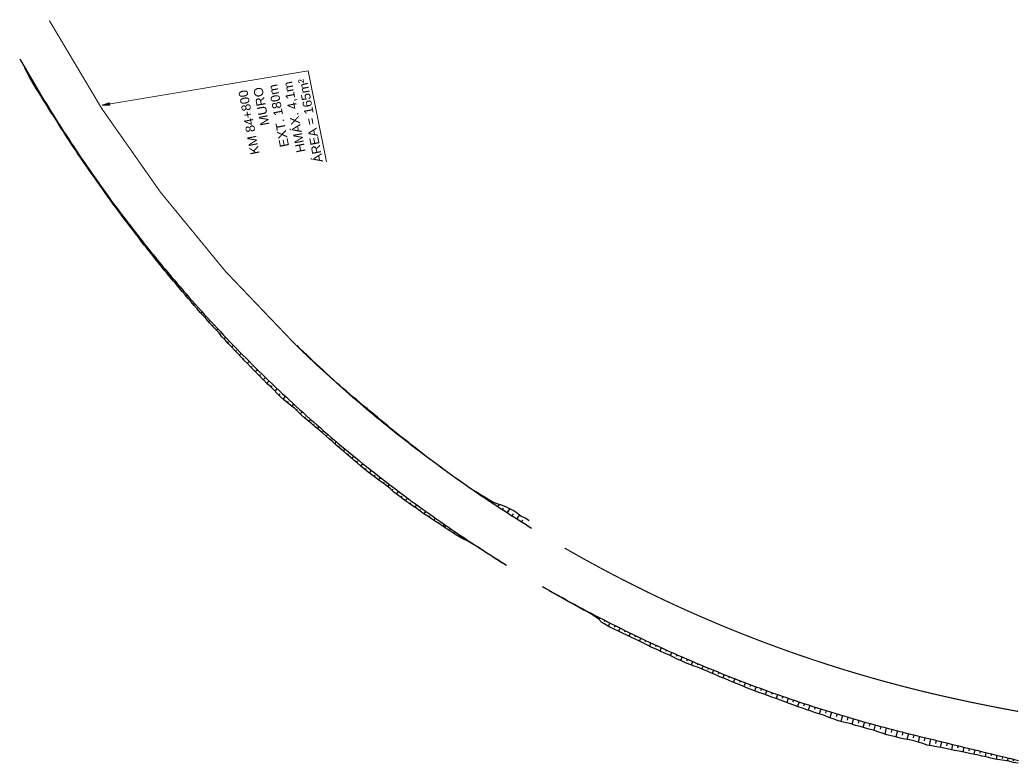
# Model space of a CAD drawing. Header units: metres. Extents: x 288738 to 324331, y 7399322 to 7465117.
# Drawn here: x 297060.5 to 297497, y 7452261.9 to 7452588.3 of the extents above; entities that cross this region are included whole.
import ezdxf

# ---------------------------------------------------------------- set-up
doc = ezdxf.new("R2010")
doc.units = ezdxf.units.M
doc.header["$LTSCALE"] = 10
for name, color, linetype in [('F-HZ-ATERRO-TALUDE', 110, 'Continuous'), ('F-HZ-MUROS', 210, 'Continuous'), ('F-HZ-PIANO-CORTE', 10, 'Continuous'), ('F-HZ-TALUDE', 2, 'Continuous')]:
    doc.layers.add(name, color=color, linetype=linetype)
doc.layers.add('U-HZ-TEXTO-MUROS', color=2, linetype='Continuous', lineweight=0)
doc.styles.add('ARIAL', font='arial.ttf')
doc.styles.add('DIM', font='arial.ttf', dxfattribs={"width": 0.8})
doc.dimstyles.new('U-1_2000', dxfattribs={"dimscale": 2, "dimtxt": 1.5, "dimasz": 0.75, "dimexe": 0.75, "dimexo": 0.75, "dimgap": 0.25, "dimtad": 1, "dimzin": 4, "dimtxsty": 'DIM', "dimblk": 'ARCHTICK', "dimcen": 0.7, "dimdle": 0.75, "dimclrd": 256, "dimclre": 256, "dimclrt": 256, "dimaunit": 1, "dimadec": 3, "dimazin": 2, "dimtfac": 1, "dimtofl": 0, "dimtmove": 0, "dimatfit": 3, "dimldrblk": 'CLOSEDBLANK', "dimfxl": 0, "dimtolj": 1, "dimtzin": 0, "dimlwd": -1, "dimlwe": -1, "dimarcsym": 0})

# ---------------------------------------------------------------- blocks, each defined once
blk = doc.blocks.new('_ArchTick')
at = {"color": 0, "linetype": 'ByBlock', "const_width": 0.15}
blk.add_lwpolyline([(-0.5, -0.5), (0.5, 0.5)], dxfattribs=at)

msp = doc.modelspace()

# ---------------------------------------------------------------- linework, layer by layer
at = {"layer": 'F-HZ-ATERRO-TALUDE', "linetype": 'Continuous', "lineweight": -3}
for p, q in [((297260.019, 7452381.356), (297260.039, 7452381.386)), ((297262.081, 7452379.948), (297262.185, 7452380.101)), ((297264.147, 7452378.549), (297264.238, 7452378.685)), ((297266.221, 7452377.157), (297266.476, 7452377.539)), ((297268.291, 7452375.782), (297268.484, 7452376.072)), ((297270.328, 7452374.44), (297271.02, 7452375.494)), ((297272.374, 7452373.103), (297272.869, 7452373.864)), ((297274.461, 7452371.752), (297275.617, 7452373.548)), ((297276.567, 7452370.402), (297277.188, 7452371.375)), ((297278.675, 7452369.063), (297279.826, 7452370.883)), ((297280.772, 7452367.743), (297281.379, 7452368.711)), ((297293.159, 7452337.639), (297293.066, 7452337.475)), ((297295.67, 7452336.073), (297295.701, 7452336.129)), ((297297.854, 7452334.864), (297297.911, 7452334.966)), ((297300.085, 7452333.735), (297300.09, 7452333.746)), ((297304.088, 7452331.572), (297304.05, 7452331.502)), ((297306.289, 7452330.386), (297306.196, 7452330.213)), ((297308.494, 7452329.209), (297308.441, 7452329.109)), ((297310.704, 7452328.04), (297310.559, 7452327.765)), ((297312.919, 7452326.88), (297312.814, 7452326.679)), ((297315.138, 7452325.729), (297314.816, 7452325.104)), ((297317.362, 7452324.588), (297317.032, 7452323.941)), ((297319.591, 7452323.455), (297318.856, 7452322.001)), ((297321.824, 7452322.331), (297321.459, 7452321.602)), ((297324.062, 7452321.216), (297323.386, 7452319.853)), ((297326.304, 7452320.111), (297325.979, 7452319.448)), ((297328.551, 7452319.014), (297327.912, 7452317.699)), ((297330.802, 7452317.927), (297330.483, 7452317.264)), ((297333.057, 7452316.848), (297332.432, 7452315.534)), ((297335.317, 7452315.779), (297334.983, 7452315.07)), ((297337.582, 7452314.72), (297336.908, 7452313.273)), ((297339.85, 7452313.669), (297339.516, 7452312.944)), ((297342.122, 7452312.627), (297341.453, 7452311.157)), ((297344.399, 7452311.595), (297344.076, 7452310.878)), ((297346.681, 7452310.572), (297346.043, 7452309.142)), ((297348.966, 7452309.558), (297348.627, 7452308.791)), ((297351.255, 7452308.553), (297350.572, 7452306.989)), ((297353.548, 7452307.558), (297353.212, 7452306.779)), ((297355.846, 7452306.572), (297355.173, 7452304.995)), ((297358.147, 7452305.595), (297357.847, 7452304.884)), ((297360.452, 7452304.628), (297359.894, 7452303.29)), ((297362.761, 7452303.669), (297362.484, 7452302.997)), ((297365.074, 7452302.721), (297364.511, 7452301.34)), ((297367.391, 7452301.782), (297367.093, 7452301.042)), ((297369.712, 7452300.852), (297369.129, 7452299.39)), ((297372.036, 7452299.931), (297371.743, 7452299.186)), ((297374.364, 7452299.02), (297373.744, 7452297.427)), ((297376.696, 7452298.119), (297376.382, 7452297.301)), ((297379.032, 7452297.227), (297378.378, 7452295.507)), ((297381.37, 7452296.344), (297381.031, 7452295.439)), ((297383.713, 7452295.47), (297383.061, 7452293.712)), ((297386.059, 7452294.607), (297385.733, 7452293.717)), ((297388.409, 7452293.753), (297387.758, 7452291.953)), ((297390.762, 7452292.908), (297390.445, 7452292.022)), ((297393.118, 7452292.073), (297392.491, 7452290.292)), ((297395.478, 7452291.248), (297395.16, 7452290.333)), ((297397.841, 7452290.432), (297397.189, 7452288.531)), ((297400.207, 7452289.625), (297399.875, 7452288.643)), ((297402.577, 7452288.828), (297401.893, 7452286.782)), ((297404.95, 7452288.041), (297404.605, 7452286.995)), ((297407.326, 7452287.264), (297406.629, 7452285.12)), ((297409.705, 7452286.496), (297409.36, 7452285.42)), ((297412.087, 7452285.737), (297411.402, 7452283.57)), ((297414.472, 7452284.988), (297414.128, 7452283.885)), ((297416.861, 7452284.25), (297416.114, 7452281.819)), ((297419.252, 7452283.521), (297418.88, 7452282.293)), ((297421.646, 7452282.801), (297420.871, 7452280.203)), ((297424.043, 7452282.091), (297423.679, 7452280.851)), ((297426.443, 7452281.391), (297425.769, 7452279.062)), ((297428.846, 7452280.701), (297428.503, 7452279.498)), ((297431.251, 7452280.02), (297430.582, 7452277.635)), ((297433.66, 7452279.349), (297433.325, 7452278.138)), ((297436.07, 7452278.687), (297435.431, 7452276.336)), ((297438.484, 7452278.036), (297438.147, 7452276.778)), ((297440.901, 7452277.395), (297440.195, 7452274.718)), ((297443.319, 7452276.763), (297442.97, 7452275.415)), ((297445.741, 7452276.14), (297445.07, 7452273.507)), ((297448.165, 7452275.529), (297447.825, 7452274.171)), ((297450.591, 7452274.926), (297449.942, 7452272.291)), ((297453.019, 7452274.329), (297452.717, 7452273.083)), ((297455.446, 7452273.733), (297454.831, 7452271.145)), ((297457.874, 7452273.136), (297457.561, 7452271.794)), ((297460.302, 7452272.54), (297459.655, 7452269.724)), ((297462.73, 7452271.944), (297462.427, 7452270.602)), ((297465.158, 7452271.348), (297464.593, 7452268.805)), ((297467.586, 7452270.752), (297467.322, 7452269.546)), ((297470.014, 7452270.156), (297469.507, 7452267.799)), ((297472.442, 7452269.56), (297472.204, 7452268.438)), ((297474.87, 7452268.964), (297474.432, 7452266.859)), ((297477.297, 7452268.368), (297477.088, 7452267.346)), ((297479.725, 7452267.772), (297479.333, 7452265.823)), ((297482.153, 7452267.176), (297481.969, 7452266.247)), ((297484.581, 7452266.581), (297484.224, 7452264.752)), ((297487.009, 7452265.985), (297486.835, 7452265.08)), ((297489.437, 7452265.389), (297489.096, 7452263.592)), ((297491.865, 7452264.793), (297491.72, 7452264.015)), ((297494.293, 7452264.197), (297494.049, 7452262.871)), ((297496.721, 7452263.602), (297496.603, 7452262.953))]:
    msp.add_line(p, q, dxfattribs=at)
at = {"layer": 'F-HZ-MUROS', "linetype": 'Continuous', "lineweight": -3, "const_width": 0.5}
msp.add_lwpolyline([(297181.929, 7452445.265, -0.0754565), (297073.441, 7452588.045, -0.0754565)], format="xyb", dxfattribs=at)
msp.add_lwpolyline([(297498.778, 7452284.629), (297496.83, 7452284.989), (297494.883, 7452285.353), (297492.938, 7452285.721), (297490.994, 7452286.092), (297489.052, 7452286.468), (297487.11, 7452286.848), (297485.171, 7452287.233), (297483.232, 7452287.622), (297481.296, 7452288.016), (297479.361, 7452288.415), (297477.427, 7452288.819), (297475.495, 7452289.227), (297473.565, 7452289.641), (297471.636, 7452290.06), (297469.709, 7452290.485), (297467.784, 7452290.914), (297465.861, 7452291.349), (297463.939, 7452291.789), (297462.019, 7452292.235), (297460.102, 7452292.688), (297458.186, 7452293.146), (297456.272, 7452293.61), (297454.361, 7452294.08), (297452.45, 7452294.557), (297450.542, 7452295.04), (297448.635, 7452295.529), (297446.73, 7452296.024), (297444.826, 7452296.526), (297442.924, 7452297.034), (297441.023, 7452297.548), (297439.125, 7452298.069), (297437.228, 7452298.596), (297435.333, 7452299.129), (297433.439, 7452299.668), (297431.548, 7452300.213), (297429.658, 7452300.765), (297427.77, 7452301.323), (297425.884, 7452301.887), (297423.999, 7452302.457), (297422.117, 7452303.034), (297420.237, 7452303.617), (297418.358, 7452304.206), (297416.481, 7452304.801), (297414.607, 7452305.402), (297412.734, 7452306.01), (297410.864, 7452306.623), (297408.995, 7452307.243), (297407.129, 7452307.869), (297405.264, 7452308.501), (297403.402, 7452309.14), (297401.541, 7452309.784), (297399.683, 7452310.434), (297397.827, 7452311.091), (297395.974, 7452311.754), (297394.122, 7452312.423), (297392.273, 7452313.098), (297390.425, 7452313.779), (297388.581, 7452314.466), (297386.738, 7452315.159), (297384.898, 7452315.858), (297383.06, 7452316.564), (297381.224, 7452317.275), (297379.391, 7452317.992), (297377.56, 7452318.716), (297375.731, 7452319.445), (297373.905, 7452320.181), (297372.081, 7452320.922), (297370.26, 7452321.67), (297368.441, 7452322.423), (297366.625, 7452323.183), (297364.811, 7452323.948), (297363, 7452324.72), (297361.191, 7452325.497), (297359.385, 7452326.281), (297357.582, 7452327.07), (297355.781, 7452327.865), (297353.982, 7452328.666), (297352.187, 7452329.474), (297350.394, 7452330.287), (297348.603, 7452331.106), (297346.816, 7452331.93), (297345.031, 7452332.761), (297343.249, 7452333.598), (297341.47, 7452334.44), (297339.693, 7452335.288), (297337.919, 7452336.143), (297336.148, 7452337.003), (297334.38, 7452337.868), (297332.615, 7452338.74), (297330.853, 7452339.618), (297329.093, 7452340.501), (297327.337, 7452341.39), (297325.583, 7452342.285), (297323.833, 7452343.185), (297322.085, 7452344.092), (297320.34, 7452345.004), (297318.599, 7452345.922), (297316.86, 7452346.845), (297315.125, 7452347.775), (297313.392, 7452348.71), (297311.663, 7452349.651), (297309.936, 7452350.597), (297308.213, 7452351.549), (297306.493, 7452352.507), (297304.776, 7452353.47), (297303.063, 7452354.439), (297302.683, 7452354.655), (297301.352, 7452355.414), (297299.645, 7452356.395)], dxfattribs=at)
at = {"layer": 'F-HZ-PIANO-CORTE'}
for p, q in [((297062.794, 7452566.835), (297062.858, 7452566.873)), ((297063.985, 7452564.638), (297064.171, 7452564.746)), ((297065.21, 7452562.458), (297065.319, 7452562.522)), ((297066.469, 7452560.299), (297066.694, 7452560.431)), ((297067.768, 7452558.162), (297067.868, 7452558.222)), ((297069.072, 7452556.03), (297069.252, 7452556.138)), ((297070.376, 7452553.897), (297070.46, 7452553.948)), ((297071.687, 7452551.768), (297071.845, 7452551.864)), ((297072.997, 7452549.639), (297073.075, 7452549.687)), ((297074.342, 7452547.531), (297074.472, 7452547.612)), ((297075.71, 7452545.44), (297075.754, 7452545.468)), ((297077.05, 7452543.334), (297077.131, 7452543.385)), ((297078.363, 7452541.207), (297078.418, 7452541.243)), ((297079.717, 7452539.106), (297079.826, 7452539.176)), ((297081.067, 7452537.002), (297081.127, 7452537.041)), ((297082.42, 7452534.9), (297082.557, 7452534.989)), ((297083.796, 7452532.812), (297083.865, 7452532.858)), ((297085.221, 7452530.758), (297085.32, 7452530.824)), ((297086.562, 7452528.649), (297086.638, 7452528.7)), ((297087.977, 7452526.588), (297088.117, 7452526.683)), ((297089.413, 7452524.541), (297089.47, 7452524.581)), ((297090.847, 7452522.494), (297090.947, 7452522.563)), ((297092.269, 7452520.437), (297092.322, 7452520.475)), ((297093.699, 7452518.387), (297093.812, 7452518.467)), ((297095.12, 7452516.33), (297095.188, 7452516.378)), ((297096.579, 7452514.3), (297096.709, 7452514.393)), ((297098.038, 7452512.27), (297098.104, 7452512.318)), ((297099.483, 7452510.23), (297099.639, 7452510.344)), ((297100.939, 7452508.197), (297101.027, 7452508.263)), ((297102.426, 7452506.189), (297102.602, 7452506.318)), ((297103.872, 7452504.149), (297103.983, 7452504.232)), ((297105.397, 7452502.168), (297105.596, 7452502.318)), ((297106.906, 7452500.175), (297107.006, 7452500.251)), ((297108.408, 7452498.177), (297108.623, 7452498.342)), ((297109.936, 7452496.198), (297110.042, 7452496.28)), ((297111.46, 7452494.217), (297111.682, 7452494.39)), ((297112.973, 7452492.227), (297113.099, 7452492.325)), ((297114.477, 7452490.229), (297114.773, 7452490.464)), ((297116.056, 7452488.292), (297116.192, 7452488.401)), ((297117.631, 7452486.351), (297117.894, 7452486.563)), ((297119.171, 7452484.381), (297119.319, 7452484.502)), ((297120.715, 7452482.415), (297121.048, 7452482.688)), ((297122.283, 7452480.468), (297122.459, 7452480.614)), ((297123.842, 7452478.513), (297124.231, 7452478.839)), ((297125.451, 7452476.601), (297125.643, 7452476.762)), ((297127.05, 7452474.679), (297127.447, 7452475.016)), ((297128.659, 7452472.765), (297128.863, 7452472.939)), ((297130.271, 7452470.855), (297130.693, 7452471.218)), ((297131.859, 7452468.924), (297132.093, 7452469.127)), ((297133.498, 7452467.036), (297133.969, 7452467.449)), ((297135.123, 7452465.138), (297135.371, 7452465.356)), ((297136.747, 7452463.237), (297137.274, 7452463.707)), ((297138.392, 7452461.354), (297138.665, 7452461.6)), ((297140.057, 7452459.49), (297140.611, 7452459.991)), ((297141.745, 7452457.647), (297142.018, 7452457.895)), ((297143.395, 7452455.768), (297143.976, 7452456.303)), ((297145.047, 7452453.892), (297145.358, 7452454.181)), ((297146.749, 7452452.061), (297147.371, 7452452.643)), ((297148.41, 7452450.197), (297148.744, 7452450.512)), ((297150.054, 7452448.323), (297150.787, 7452449.019)), ((297151.779, 7452446.514), (297152.144, 7452446.864)), ((297153.439, 7452444.645), (297154.238, 7452445.416)), ((297155.147, 7452442.819), (297155.561, 7452443.222)), ((297183.131, 7452444.103), (297183.271, 7452444.248)), ((297184.977, 7452442.418), (297185.022, 7452442.465)), ((297156.866, 7452441.004), (297157.719, 7452441.842)), ((297158.575, 7452439.18), (297159.023, 7452439.622)), ((297160.33, 7452437.399), (297161.228, 7452438.295)), ((297186.742, 7452440.647), (297186.868, 7452440.78)), ((297188.62, 7452438.994), (297188.68, 7452439.058)), ((297162.109, 7452435.643), (297162.552, 7452436.088)), ((297163.884, 7452433.882), (297164.767, 7452434.777)), ((297190.384, 7452437.219), (297190.504, 7452437.349)), ((297192.279, 7452435.585), (297192.342, 7452435.653)), ((297194.055, 7452433.823), (297194.168, 7452433.946)), ((297165.632, 7452432.095), (297166.089, 7452432.562)), ((297167.374, 7452430.302), (297168.331, 7452431.288)), ((297168.933, 7452428.76), (297169.904, 7452429.767)), ((297195.952, 7452432.192), (297196.004, 7452432.249)), ((297197.753, 7452430.456), (297197.841, 7452430.553)), ((297170.743, 7452427.035), (297171.224, 7452427.538)), ((297172.534, 7452425.292), (297173.51, 7452426.321)), ((297199.65, 7452428.826), (297199.686, 7452428.867)), ((297201.48, 7452427.122), (297201.579, 7452427.234)), ((297203.412, 7452425.533), (297203.47, 7452425.599)), ((297174.282, 7452423.505), (297174.802, 7452424.058)), ((297176.087, 7452421.775), (297177.141, 7452422.905)), ((297178.002, 7452420.169), (297178.483, 7452420.69)), ((297205.234, 7452423.818), (297205.361, 7452423.963)), ((297207.2, 7452422.268), (297207.277, 7452422.358)), ((297209.017, 7452420.547), (297209.19, 7452420.748)), ((297179.942, 7452418.595), (297180.795, 7452419.524)), ((297181.865, 7452417.011), (297182.246, 7452417.43)), ((297183.63, 7452415.241), (297184.474, 7452416.174)), ((297210.999, 7452419.016), (297211.079, 7452419.111)), ((297212.826, 7452417.306), (297213.026, 7452417.544)), ((297185.502, 7452413.585), (297185.915, 7452414.046)), ((297187.423, 7452411.985), (297188.188, 7452412.846)), ((297214.847, 7452415.824), (297214.953, 7452415.951)), ((297216.664, 7452414.097), (297216.864, 7452414.339)), ((297218.69, 7452412.623), (297218.788, 7452412.742)), ((297189.313, 7452410.35), (297189.685, 7452410.772)), ((297191.192, 7452408.702), (297191.931, 7452409.547)), ((297193.147, 7452407.145), (297193.479, 7452407.527)), ((297220.527, 7452410.92), (297220.715, 7452411.151)), ((297222.538, 7452409.431), (297222.608, 7452409.517)), ((297224.417, 7452407.777), (297224.533, 7452407.923)), ((297194.987, 7452405.454), (297195.698, 7452406.28)), ((297196.882, 7452403.823), (297197.238, 7452404.24)), ((297226.415, 7452406.274), (297226.46, 7452406.33)), ((297228.332, 7452404.666), (297228.431, 7452404.792)), ((297230.352, 7452403.191), (297230.405, 7452403.258)), ((297198.776, 7452402.191), (297199.495, 7452403.041)), ((297200.67, 7452400.559), (297201.037, 7452400.996)), ((297202.57, 7452398.935), (297203.318, 7452399.833)), ((297232.274, 7452401.588), (297232.377, 7452401.721)), ((297234.307, 7452400.131), (297234.361, 7452400.201)), ((297204.47, 7452397.31), (297204.854, 7452397.775)), ((297206.381, 7452395.698), (297207.166, 7452396.656)), ((297208.269, 7452394.059), (297208.684, 7452394.57)), ((297236.241, 7452398.543), (297236.335, 7452398.666)), ((297238.264, 7452397.074), (297238.294, 7452397.113)), ((297240.232, 7452395.532), (297240.292, 7452395.613)), ((297210.137, 7452392.398), (297211.035, 7452393.513)), ((297212.036, 7452390.772), (297212.508, 7452391.363)), ((297214.02, 7452389.254), (297214.93, 7452390.403)), ((297242.273, 7452394.087), (297242.308, 7452394.134)), ((297244.25, 7452392.555), (297244.312, 7452392.639)), ((297246.288, 7452391.106), (297246.308, 7452391.134)), ((297216.061, 7452387.81), (297216.473, 7452388.335)), ((297218.036, 7452386.279), (297218.85, 7452387.323)), ((297248.291, 7452389.611), (297248.313, 7452389.64)), ((297250.332, 7452388.167), (297250.343, 7452388.182)), ((297252.358, 7452386.701), (297252.375, 7452386.726)), ((297220.067, 7452384.822), (297220.443, 7452385.309)), ((297222.05, 7452383.299), (297222.797, 7452384.274)), ((297223.927, 7452381.652), (297224.35, 7452382.209)), ((297225.857, 7452380.072), (297226.756, 7452381.266)), ((297254.41, 7452385.274), (297254.421, 7452385.288)), ((297227.85, 7452378.563), (297228.3, 7452379.166)), ((297229.869, 7452377.089), (297230.752, 7452378.281)), ((297231.894, 7452375.622), (297232.326, 7452376.211)), ((297233.974, 7452374.238), (297234.769, 7452375.33)), ((297236.017, 7452372.8), (297236.402, 7452373.333)), ((297238.058, 7452371.357), (297238.812, 7452372.409)), ((297240.124, 7452369.949), (297240.484, 7452370.455)), ((297242.19, 7452368.541), (297242.88, 7452369.521)), ((297244.287, 7452367.182), (297244.604, 7452367.636)), ((297246.383, 7452365.818), (297246.969, 7452366.666)), ((297246.99, 7452365.426), (297247.563, 7452366.257)), ((297249.08, 7452364.054), (297249.35, 7452364.449)), ((297251.197, 7452362.726), (297251.681, 7452363.439)), ((297253.318, 7452361.402), (297253.533, 7452361.722)), ((297255.499, 7452360.181), (297255.817, 7452360.658)), ((297257.692, 7452358.982), (297257.791, 7452359.132)), ((297259.863, 7452357.742), (297259.974, 7452357.911)), ((297262.016, 7452356.472), (297262.041, 7452356.51)), ((297264.122, 7452355.124), (297264.164, 7452355.19)), ((297266.21, 7452353.75), (297266.239, 7452353.796)), ((297268.311, 7452352.395), (297268.379, 7452352.503)), ((297270.398, 7452351.018), (297270.446, 7452351.095))]:
    msp.add_line(p, q, dxfattribs=at)
at = {"layer": 'F-HZ-TALUDE', "linetype": 'Continuous', "lineweight": -3}
for p, q in [((297293.39, 7452337.401), (297292.93, 7452337.506)), ((297496.961, 7452263.543), (297494.993, 7452264.026))]:
    msp.add_line(p, q, dxfattribs=at)
at = {"layer": 'F-HZ-TALUDE', "linetype": 'Continuous', "lineweight": -3, "flags": 128}
for points in [[(297060.52, 7452571.135), (297060.801, 7452570.635), (297061.804, 7452568.867), (297062.813, 7452567.102), (297063.827, 7452565.34), (297064.847, 7452563.581), (297065.873, 7452561.826), (297066.904, 7452560.074), (297067.942, 7452558.326), (297068.985, 7452556.581), (297070.034, 7452554.84), (297071.088, 7452553.102), (297072.149, 7452551.367), (297073.215, 7452549.636), (297074.286, 7452547.909), (297075.364, 7452546.185), (297076.447, 7452544.464), (297077.536, 7452542.747), (297078.63, 7452541.034), (297079.73, 7452539.325), (297080.836, 7452537.619), (297081.947, 7452535.916), (297083.064, 7452534.218), (297084.187, 7452532.523), (297085.315, 7452530.831), (297086.448, 7452529.144), (297087.588, 7452527.46), (297088.732, 7452525.78), (297089.883, 7452524.104), (297091.038, 7452522.431), (297092.2, 7452520.763), (297093.366, 7452519.098), (297094.539, 7452517.437), (297095.716, 7452515.78), (297096.9, 7452514.127), (297098.088, 7452512.478), (297099.282, 7452510.832), (297100.482, 7452509.191), (297101.687, 7452507.553), (297102.897, 7452505.92), (297104.112, 7452504.291), (297105.333, 7452502.665), (297106.56, 7452501.044), (297107.791, 7452499.426), (297109.028, 7452497.813), (297110.271, 7452496.204), (297111.518, 7452494.599), (297112.771, 7452492.998), (297114.029, 7452491.401), (297115.293, 7452489.808), (297116.561, 7452488.22), (297117.835, 7452486.635), (297119.114, 7452485.055), (297120.399, 7452483.479), (297121.688, 7452481.908), (297122.983, 7452480.34), (297124.282, 7452478.777), (297125.587, 7452477.218), (297126.897, 7452475.664), (297128.213, 7452474.113), (297129.533, 7452472.568), (297130.858, 7452471.026), (297132.189, 7452469.489), (297133.524, 7452467.956), (297134.865, 7452466.428), (297136.21, 7452464.904), (297137.561, 7452463.384), (297138.917, 7452461.869), (297140.277, 7452460.359), (297141.643, 7452458.853), (297143.013, 7452457.351), (297144.389, 7452455.854), (297145.769, 7452454.362), (297147.154, 7452452.874), (297148.544, 7452451.391), (297149.939, 7452449.912), (297151.339, 7452448.438), (297152.744, 7452446.968), (297154.154, 7452445.503), (297155.568, 7452444.043), (297156.987, 7452442.587), (297158.411, 7452441.136), (297159.84, 7452439.69), (297161.274, 7452438.249), (297162.712, 7452436.812), (297164.155, 7452435.38), (297165.603, 7452433.953), (297167.055, 7452432.53), (297168.331, 7452431.288), (297168.512, 7452431.113), (297169.974, 7452429.7), (297171.44, 7452428.292), (297172.911, 7452426.889), (297174.387, 7452425.49), (297175.867, 7452424.097), (297177.352, 7452422.708), (297178.841, 7452421.325), (297180.335, 7452419.946), (297181.834, 7452418.572), (297183.337, 7452417.203), (297184.844, 7452415.839), (297186.356, 7452414.48), (297187.873, 7452413.126), (297189.394, 7452411.777), (297190.919, 7452410.433), (297192.449, 7452409.094), (297193.983, 7452407.76), (297195.522, 7452406.432), (297197.064, 7452405.108), (297198.612, 7452403.789), (297200.163, 7452402.476), (297201.719, 7452401.167), (297203.28, 7452399.864), (297204.844, 7452398.566), (297206.413, 7452397.273), (297207.986, 7452395.985), (297209.563, 7452394.703), (297211.145, 7452393.425), (297212.73, 7452392.153), (297214.32, 7452390.886), (297215.914, 7452389.624), (297217.512, 7452388.368), (297219.115, 7452387.117), (297220.721, 7452385.871), (297222.332, 7452384.63), (297223.946, 7452383.395), (297225.565, 7452382.165), (297227.188, 7452380.94), (297228.814, 7452379.721), (297230.445, 7452378.507), (297232.08, 7452377.299), (297233.719, 7452376.096), (297235.361, 7452374.898), (297237.008, 7452373.706), (297238.659, 7452372.519), (297240.313, 7452371.337), (297241.971, 7452370.161), (297243.633, 7452368.991), (297245.299, 7452367.826), (297246.969, 7452366.666), (297248.643, 7452365.512), (297250.32, 7452364.364), (297252.002, 7452363.221), (297253.687, 7452362.084), (297255.375, 7452360.952), (297257.068, 7452359.825), (297258.764, 7452358.705), (297260.464, 7452357.59), (297262.167, 7452356.48), (297263.874, 7452355.376), (297265.585, 7452354.278), (297267.3, 7452353.185), (297269.018, 7452352.099), (297270.739, 7452351.017), (297272.464, 7452349.942), (297272.61, 7452349.851), (297274.188, 7452348.875)], [(297272.438, 7452349.573), (297272.296, 7452349.67), (297270.639, 7452350.857), (297268.948, 7452351.988), (297267.234, 7452353.082), (297265.531, 7452354.193), (297263.835, 7452355.314), (297262.122, 7452356.41), (297260.374, 7452357.452), (297258.602, 7452358.459), (297256.835, 7452359.474), (297255.027, 7452360.43), (297253.253, 7452361.439), (297251.529, 7452362.524), (297249.787, 7452363.582), (297248.093, 7452364.712), (297246.383, 7452365.818), (297244.681, 7452366.938), (297242.947, 7452368.013), (297241.276, 7452369.177), (297239.583, 7452370.311), (297237.902, 7452371.464), (297236.237, 7452372.637), (297234.598, 7452373.848), (297232.867, 7452374.932), (297231.205, 7452376.111), (297229.561, 7452377.315), (297227.913, 7452378.514), (297226.295, 7452379.753), (297224.647, 7452380.953), (297223.175, 7452382.383), (297221.595, 7452383.67), (297219.968, 7452384.897), (297218.299, 7452386.069), (297216.706, 7452387.339), (297215.06, 7452388.541), (297213.375, 7452389.696), (297211.786, 7452390.972), (297210.242, 7452392.304), (297208.718, 7452393.66), (297207.194, 7452395.014), (297205.636, 7452396.327), (297204.078, 7452397.64), (297202.533, 7452398.967), (297200.984, 7452400.29), (297199.44, 7452401.619), (297197.898, 7452402.948), (297196.354, 7452404.277), (297194.811, 7452405.606), (297193.328, 7452407.004), (297191.721, 7452408.26), (297190.159, 7452409.568), (297188.663, 7452410.951), (297187.098, 7452412.256), (297185.532, 7452413.56), (297183.984, 7452414.885), (297182.547, 7452416.333), (297181.101, 7452417.77), (297179.428, 7452418.96), (297177.873, 7452420.278), (297176.298, 7452421.577), (297174.814, 7452422.974), (297173.371, 7452424.414), (297171.962, 7452425.891), (297170.477, 7452427.285), (297169.002, 7452428.691), (297167.552, 7452430.123), (297167.374, 7452430.302), (297166.129, 7452431.582), (297164.71, 7452433.045), (297163.279, 7452434.494), (297161.826, 7452435.922), (297160.376, 7452437.353), (297158.937, 7452438.795), (297157.541, 7452440.279), (297156.153, 7452441.772), (297154.742, 7452443.24), (297153.357, 7452444.734), (297152.01, 7452446.264), (297150.627, 7452447.759), (297149.175, 7452449.188), (297147.938, 7452450.82), (297146.529, 7452452.29), (297145.144, 7452453.782), (297143.799, 7452455.311), (297142.452, 7452456.837), (297141.113, 7452458.371), (297139.716, 7452459.852), (297138.37, 7452461.379), (297137.032, 7452462.913), (297135.689, 7452464.442), (297134.404, 7452466.022), (297133.048, 7452467.539), (297131.722, 7452469.084), (297130.435, 7452470.661), (297129.126, 7452472.219), (297127.804, 7452473.766), (297126.509, 7452475.335), (297125.204, 7452476.896), (297123.891, 7452478.451), (297122.623, 7452480.042), (297121.353, 7452481.632), (297120.069, 7452483.21), (297118.831, 7452484.825), (297117.573, 7452486.424), (297116.296, 7452488.007), (297114.984, 7452489.562), (297113.753, 7452491.182), (297112.536, 7452492.813), (297111.299, 7452494.428), (297110.059, 7452496.04), (297108.815, 7452497.648), (297107.575, 7452499.261), (297106.374, 7452500.903), (297105.131, 7452502.513), (297103.89, 7452504.124), (297102.723, 7452505.791), (297101.509, 7452507.422), (297100.304, 7452509.061), (297099.135, 7452510.725), (297097.957, 7452512.383), (297096.773, 7452514.036), (297095.571, 7452515.676), (297094.416, 7452517.351), (297093.259, 7452519.022), (297092.093, 7452520.689), (297090.939, 7452522.363), (297089.776, 7452524.03), (297088.597, 7452525.688), (297087.444, 7452527.363), (297086.294, 7452529.04), (297085.216, 7452530.765), (297084.048, 7452532.431), (297082.927, 7452534.127), (297081.811, 7452535.827), (297080.723, 7452537.545), (297079.622, 7452539.254), (297078.519, 7452540.963), (297077.423, 7452542.676), (297076.42, 7452544.447), (297075.234, 7452546.103), (297074.156, 7452547.828), (297073.059, 7452549.54), (297071.994, 7452551.272), (297070.925, 7452553.002), (297069.862, 7452554.736), (297068.803, 7452556.472), (297067.741, 7452558.206), (297066.681, 7452559.942), (297065.642, 7452561.691), (297064.643, 7452563.462), (297063.65, 7452565.238), (297062.689, 7452567.031)], [(297285.161, 7452365.019), (297284.428, 7452365.47), (297282.895, 7452366.418), (297282.754, 7452366.506), (297281.084, 7452367.547), (297279.416, 7452368.594), (297277.753, 7452369.647), (297276.092, 7452370.705), (297274.436, 7452371.769), (297272.783, 7452372.838), (297271.133, 7452373.912), (297269.487, 7452374.992), (297267.844, 7452376.077), (297266.205, 7452377.168), (297264.57, 7452378.264), (297262.938, 7452379.365), (297261.31, 7452380.472), (297259.686, 7452381.584), (297258.065, 7452382.702), (297256.448, 7452383.825), (297254.834, 7452384.953), (297253.225, 7452386.086), (297251.619, 7452387.225), (297250.017, 7452388.369), (297248.418, 7452389.519), (297246.824, 7452390.673), (297245.233, 7452391.833), (297243.646, 7452392.998), (297242.063, 7452394.169), (297240.484, 7452395.344), (297238.909, 7452396.525), (297237.337, 7452397.711), (297235.77, 7452398.902), (297234.206, 7452400.098), (297232.646, 7452401.299), (297231.091, 7452402.506), (297229.539, 7452403.718), (297227.991, 7452404.934), (297226.448, 7452406.156), (297224.908, 7452407.383), (297223.372, 7452408.615), (297221.841, 7452409.852), (297220.314, 7452411.094), (297218.79, 7452412.341), (297217.271, 7452413.593), (297215.756, 7452414.85), (297214.245, 7452416.112), (297212.738, 7452417.38), (297211.236, 7452418.652), (297209.737, 7452419.929), (297208.243, 7452421.21), (297206.753, 7452422.497), (297205.267, 7452423.789), (297203.786, 7452425.086), (297202.309, 7452426.387), (297200.836, 7452427.693), (297199.368, 7452429.005), (297197.903, 7452430.321), (297196.444, 7452431.641), (297194.988, 7452432.967), (297193.537, 7452434.297), (297192.09, 7452435.633), (297190.648, 7452436.973), (297189.21, 7452438.317), (297187.776, 7452439.667), (297186.347, 7452441.021), (297184.923, 7452442.38), (297183.503, 7452443.743), (297182.087, 7452445.111), (297181.912, 7452445.281), (297181.912, 7452445.281)], [(297256.468, 7452383.853), (297254.854, 7452384.981), (297253.249, 7452386.12), (297251.631, 7452387.242), (297250.041, 7452388.403), (297248.439, 7452389.547), (297246.859, 7452390.722), (297245.282, 7452391.9), (297243.716, 7452393.093), (297242.134, 7452394.264), (297240.547, 7452395.428), (297238.953, 7452396.584), (297237.417, 7452397.817), (297235.869, 7452399.032), (297234.313, 7452400.238), (297232.746, 7452401.429), (297231.203, 7452402.65), (297229.636, 7452403.842), (297228.091, 7452405.06), (297226.536, 7452406.267), (297225.018, 7452407.52), (297223.505, 7452408.78), (297221.985, 7452410.03), (297220.508, 7452411.333), (297218.986, 7452412.58), (297217.463, 7452413.826), (297215.969, 7452415.106), (297214.456, 7452416.364), (297212.938, 7452417.617), (297211.393, 7452418.837), (297209.91, 7452420.13), (297208.417, 7452421.412), (297206.902, 7452422.669), (297205.394, 7452423.934), (297203.907, 7452425.224), (297202.414, 7452426.506), (297200.93, 7452427.799), (297199.437, 7452429.081), (297197.989, 7452430.416), (297196.546, 7452431.754), (297195.092, 7452433.081), (297193.655, 7452434.426), (297192.217, 7452435.77), (297190.77, 7452437.104), (297189.322, 7452438.436), (297187.908, 7452439.806), (297186.472, 7452441.152), (297185.013, 7452442.474), (297183.612, 7452443.857), (297182.314, 7452445.346), (297182.147, 7452445.523)], [(297284.088, 7452368.339), (297283.953, 7452368.436), (297282.328, 7452369.536), (297280.495, 7452370.305), (297278.994, 7452371.602), (297277.335, 7452372.647), (297275.591, 7452373.562), (297273.826, 7452374.445), (297271.955, 7452375.17), (297270.04, 7452375.832), (297268.165, 7452376.561), (297266.46, 7452377.549), (297264.778, 7452378.573), (297263.047, 7452379.526), (297261.41, 7452380.619), (297259.712, 7452381.622), (297258.065, 7452382.702)], [(297289.907, 7452339.501), (297291.669, 7452338.488), (297293.043, 7452337.705), (297293.436, 7452337.482), (297295.205, 7452336.481), (297296.978, 7452335.486), (297298.754, 7452334.497), (297300.534, 7452333.514), (297302.316, 7452332.536), (297304.102, 7452331.565), (297305.891, 7452330.599), (297307.683, 7452329.64), (297309.479, 7452328.686), (297311.277, 7452327.738), (297313.079, 7452326.796), (297314.883, 7452325.86), (297316.691, 7452324.93), (297318.502, 7452324.006), (297320.316, 7452323.088), (297322.133, 7452322.176), (297323.953, 7452321.27), (297325.775, 7452320.37), (297327.601, 7452319.476), (297329.43, 7452318.588), (297331.261, 7452317.706), (297333.096, 7452316.83), (297334.933, 7452315.96), (297336.774, 7452315.096), (297338.617, 7452314.238), (297340.463, 7452313.386), (297342.311, 7452312.54), (297344.163, 7452311.701), (297346.017, 7452310.867), (297347.874, 7452310.04), (297349.734, 7452309.219), (297351.596, 7452308.404), (297353.461, 7452307.595), (297355.329, 7452306.792), (297357.199, 7452305.995), (297359.072, 7452305.205), (297360.948, 7452304.421), (297362.826, 7452303.643), (297364.707, 7452302.871), (297366.59, 7452302.105), (297368.476, 7452301.345), (297370.364, 7452300.592), (297372.255, 7452299.845), (297374.148, 7452299.104), (297376.043, 7452298.37), (297377.941, 7452297.641), (297379.842, 7452296.919), (297381.745, 7452296.203), (297383.65, 7452295.494), (297385.557, 7452294.79), (297387.467, 7452294.094), (297389.379, 7452293.403), (297391.293, 7452292.718), (297393.21, 7452292.04), (297395.128, 7452291.369), (297397.049, 7452290.703), (297398.972, 7452290.044), (297400.898, 7452289.391), (297402.825, 7452288.745), (297404.755, 7452288.105), (297406.686, 7452287.471), (297408.62, 7452286.844), (297410.556, 7452286.223), (297412.494, 7452285.608), (297414.434, 7452285), (297416.376, 7452284.398), (297418.319, 7452283.803), (297420.265, 7452283.214), (297422.213, 7452282.632), (297424.162, 7452282.055), (297426.114, 7452281.486), (297428.067, 7452280.922), (297430.022, 7452280.366), (297431.979, 7452279.815), (297433.938, 7452279.271), (297435.899, 7452278.734), (297437.861, 7452278.203), (297439.825, 7452277.678), (297441.791, 7452277.16), (297443.759, 7452276.649), (297445.728, 7452276.143), (297447.699, 7452275.645), (297449.671, 7452275.153), (297451.645, 7452274.666), (297453.619, 7452274.182), (297455.592, 7452273.697), (297457.565, 7452273.212), (297459.537, 7452272.728), (297461.509, 7452272.244), (297463.481, 7452271.76), (297465.452, 7452271.276), (297467.423, 7452270.792), (297469.394, 7452270.308), (297471.364, 7452269.824), (297473.335, 7452269.341), (297475.305, 7452268.857), (297477.274, 7452268.374), (297479.244, 7452267.89), (297481.213, 7452267.407), (297483.182, 7452266.924), (297485.151, 7452266.441), (297487.12, 7452265.958), (297489.088, 7452265.475), (297491.057, 7452264.992), (297493.025, 7452264.509), (297498.928, 7452263.06)], [(297300.528, 7452333.504), (297298.725, 7452334.444), (297296.89, 7452335.329), (297295.153, 7452336.388)], [(297498.726, 7452261.936), (297496.725, 7452262.244), (297494.757, 7452262.743), (297492.764, 7452263.103), (297490.744, 7452263.329), (297488.741, 7452263.649), (297486.772, 7452264.149), (297484.799, 7452264.635), (297482.811, 7452265.039), (297480.847, 7452265.571), (297478.842, 7452265.905), (297476.855, 7452266.328), (297474.873, 7452266.775), (297472.875, 7452267.155), (297470.872, 7452267.51), (297468.881, 7452267.932), (297466.895, 7452268.377), (297464.892, 7452268.749), (297462.888, 7452269.122), (297460.88, 7452269.483), (297458.879, 7452269.876), (297456.944, 7452270.559), (297454.975, 7452271.099), (297453.027, 7452271.723), (297451.018, 7452272.1), (297449.004, 7452272.459), (297447.015, 7452272.924), (297445.057, 7452273.511), (297443.068, 7452273.972), (297441.067, 7452274.395), (297439.143, 7452275.107), (297437.192, 7452275.712), (297435.262, 7452276.396), (297433.27, 7452276.848), (297431.308, 7452277.414), (297429.355, 7452278.008), (297427.369, 7452278.486), (297425.444, 7452279.178), (297423.437, 7452279.586), (297421.43, 7452280), (297419.509, 7452280.7), (297417.588, 7452281.4), (297415.624, 7452281.959), (297413.747, 7452282.799), (297411.81, 7452283.439), (297409.866, 7452284.061), (297407.93, 7452284.706), (297405.986, 7452285.324), (297404.067, 7452286.019), (297402.14, 7452286.689), (297400.229, 7452287.408), (297398.313, 7452288.11), (297396.402, 7452288.825), (297394.495, 7452289.551), (297392.582, 7452290.258), (297390.667, 7452290.959), (297388.729, 7452291.596), (297386.815, 7452292.299), (297384.906, 7452293.015), (297382.998, 7452293.735), (297381.061, 7452294.378), (297379.181, 7452295.172), (297377.298, 7452295.957), (297375.422, 7452296.757), (297373.528, 7452297.513), (297371.666, 7452298.347), (297369.794, 7452299.158), (297367.868, 7452299.831), (297366.001, 7452300.65), (297364.15, 7452301.507), (297362.271, 7452302.297), (297360.393, 7452303.087), (297358.504, 7452303.853), (297356.565, 7452304.5), (297354.641, 7452305.184), (297352.79, 7452306.039), (297350.916, 7452306.842), (297349.041, 7452307.643), (297347.221, 7452308.567), (297345.388, 7452309.461), (297343.514, 7452310.263), (297341.64, 7452311.067), (297339.803, 7452311.951), (297337.931, 7452312.758), (297336.11, 7452313.675), (297334.264, 7452314.54), (297332.471, 7452315.516), (297330.624, 7452316.376), (297328.794, 7452317.273), (297326.959, 7452318.159), (297325.122, 7452319.041), (297323.276, 7452319.905), (297321.407, 7452320.725), (297319.565, 7452321.598), (297317.791, 7452322.606), (297316.06, 7452323.698), (297314.612, 7452325.334), (297312.865, 7452326.385), (297311.117, 7452327.433), (297309.367, 7452328.475), (297307.582, 7452329.45), (297305.801, 7452330.431), (297304.026, 7452331.423), (297302.284, 7452332.478)]]:
    msp.add_lwpolyline(points, dxfattribs=at)

# ---------------------------------------------------------------- texts
at = {"layer": 'U-HZ-TEXTO-MUROS', "linetype": 'Continuous', "lineweight": -3, "insert": (297186.591, 7452562.84), "char_height": 4, "attachment_point": 9, "rotation": 100.86906, "style": 'ARIAL'}
msp.add_mtext('KM 84+800\\PMURO \\PEXT.^I180m\\PHMÁX. 4,1m\\PÁREA = 165m²', dxfattribs=at)

# ---------------------------------------------------------------- leaders
at = {"layer": 'U-HZ-TEXTO-MUROS', "linetype": 'Continuous', "lineweight": -3}
msp.add_leader([(297096.824, 7452550.826), (297187.106, 7452565.864), (297195.096, 7452525.968)], dimstyle='U-1_2000', override={"dimscale": 1, "dimasz": 3}, dxfattribs=at)

doc.saveas('drawing.dxf')
